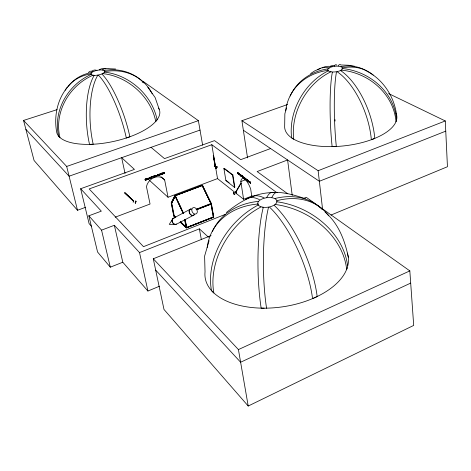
<?xml version="1.0" encoding="UTF-8"?>
<svg xmlns="http://www.w3.org/2000/svg" width="471" height="471" viewBox="0 0 471 471"><rect width="100%" height="100%" fill="white"/><g stroke="black" fill="none" stroke-linecap="round" stroke-linejoin="round"><path stroke-width="0.71" d="M164.144 172.951L164.161 172.486L163.861 173.057M240.758 175.506L240.239 175.506L240.569 175.671L240.204 174.606L241.14 176.207L241.152 175.271L240.758 175.536L241.064 175.2M164.273 173.187L163.814 173.452L164.144 173.057M243.925 177.332C244.072 178.98 245.103 177.638 243.748 177.249C244.143 179.292 243.254 176.59 243.984 177.767C243.483 178.574 244.19 177.755 244.119 177.42C244.249 179.457 244.991 177.579 243.701 177.514M155.289 175.971L155.63 176.525M155.365 176.13L155.442 175.677L155.925 175.683M157.084 175.795L156.937 175.365M161.088 174.135L160.587 174.647M148.512 178.633L149.095 178.091M162.477 173.852L162.825 173.322L162.648 173.817M162.648 173.787L163.278 173.77L162.925 173.063L162.36 173.181L162.966 173.693L162.401 173.646M135.271 202.954L135.36 202.465M135.931 201.47C135.613 199.792 134.665 204.897 135.772 202.194M135.984 201.199L135.895 201.688M237.943 173.316L238.143 173.817L237.943 172.58L238.232 173.97L237.761 172.651M152.08 176.978L151.674 177.443L151.898 176.966M153.393 177.29L153.446 176.072M153.475 177.361L153.587 176.019M242.224 176.284L241.935 176.431L242.353 177.096L242.153 176.06L242.33 176.966L242.241 176.413M135.289 202.754L135.648 201.417M154.364 176.431L154.788 176.013M172.816 222.695A3.138 2.396 62.4 0 0 175.241 224.308L169.26 224.379L172.68 219.103M238.573 174.158C239.539 175.053 238.379 173.275 237.867 172.833M135.925 201.647L135.789 202.206M160.929 174.246L160.434 174.276L160.852 173.934M156.26 175.712L156.837 175.306M133.54 201.335L133.158 202.177L133.623 200.84M286.48 107.835L284.861 113.823L284.655 127.088A56.367 24.056 -5.9 0 0 345.908 145.651A56.367 24.056 -5.9 0 0 396.087 113.293M249.471 181.676L249.76 181.482L248.947 181.27L249.088 182.006L248.888 181.135L249.253 181.582M209.112 240.604L204.608 256.1L205.038 271.908A72.299 40.041 -8.2 0 0 264.184 308.175M145.115 179.38L145.698 179.021L145.292 179.475M246.516 179.657C247.97 181.317 246.68 179.48 246.045 178.962C245.303 179.628 246.822 179.651 246.233 179.439M135.56 201.706L135.825 201.07M135.695 202.448L135.36 203.16L135.307 202.866M246.415 179.374L246.698 179.586M242.559 177.279L242.471 175.924L242.559 177.279L242.724 176.448L243.56 177.826L242.971 177.379M242.683 176.878L242.865 176.808M243.595 177.108C244.102 181.247 243.342 175.3 243.224 177.32M241.176 183.119L235.706 192.61M155.389 175.96L156.013 175.789M248.117 181.005L248.023 181.3L247.764 180.452L248.111 181.441L247.764 180.452M156.984 175.807L156.672 176.113M242.453 176.596L242.853 177.496L242.288 175.989M243.454 177.608L243.154 177.308M149.878 177.956C148.871 176.949 149.319 179.792 149.89 177.791M149.654 178.762C149.266 176.796 150.661 179.622 149.996 177.903M159.198 174.288L159.021 175.106M159.28 174.358L159.068 175.236M241.14 176.207L240.852 175.589L241.152 175.271M149.519 178.097L149.701 177.738L150.078 177.973M159.357 174.235C160.228 176.578 157.879 173.475 158.963 175.306M159.416 175.024L158.968 175.253M180.099 222.088L186.398 227.988L213.763 217.208L211.402 203.678L202.459 185.103L174.912 195.5L171.191 202.818L173.805 216.189L175.377 217.661M174.823 196.148L171.674 202.877L174.959 196.436M175.512 217.455L173.923 215.965L171.42 203.172L175.024 196.101L183.019 213.045M183.619 213.381L175.153 195.506L202.1 185.333L202.236 185.615L175.324 195.671M246.727 179.898L247.087 180.487M175.824 217.337L174.235 215.848L171.732 203.054L175.342 195.977M246.121 179.221L246.339 180.128L246.445 179.686M246.621 180.34L246.304 179.151M146.404 179.38C147.6 177.673 145.669 181.671 146.669 178.868M146.298 179.533L146.746 178.939M202.277 185.545L210.996 203.507L196.089 209.324M135.254 203.019L135.778 201.058M235.453 192.474L240.916 182.983M237.943 172.58C237.814 175.006 239.244 173.01 239.262 174.582C238.467 172.981 239.562 175.13 238.974 174.358M244.343 178.297L245.055 178.368L244.637 177.626L244.726 178.909M238.214 173.334L238.797 174.064M133.687 201.429L124.674 192.875L133.752 201.335M133.399 200.658L124.856 192.692L133.334 200.752M67.477 87.247C57.185 99.469 53.871 116.467 56.661 131.974A52.587 20.547 -11.8 0 0 115.572 140.988A52.587 20.547 -11.8 0 0 158.574 108.1M238.826 174.158C237.531 173.381 238.944 173.534 238.573 173.828M250.148 182.913C250.46 183.637 248.882 180.105 249.495 182.301M162.383 173.304L162.842 173.057M148.442 178.656L149.266 178.88L148.948 178.809M149.236 178.75L148.848 178.968M162.972 173.098L163.249 173.693L162.43 173.858M226.304 212.568C238.561 202.689 252.509 194.052 268.594 192.798C281.299 191.055 293.663 194.723 305.538 198.821M162.466 173.375L162.889 173.293M155.477 176.419C156.578 176.419 155.283 176.348 155.842 175.612M147.723 179.051C147.588 178.244 146.634 179.062 147.14 179.504C148.23 179.551 147.017 178.962 147.105 179.174M147.77 179.292L147.282 179.516M310.583 73.57L314.811 70.844L320.398 68.495M147.717 179.339L147.24 179.363M149.16 178.674L148.618 178.597L149.036 178.144M160.693 173.946L160.517 174.347M156.655 176.001C156.319 174.329 156.737 177.255 156.973 175.442M160.122 174.052C159.445 174.205 160.782 175.412 159.787 174.712M173.01 218.462L190.16 209.271M148.283 179.062L147.953 179.039M161.736 173.581L161.447 173.77L161.7 173.357M193.781 215.1L176.566 224.167A3.368 2.567 62.4 0 1 172.286 222.012A3.368 2.567 62.4 0 1 174.305 218.108M154.712 176.69L155.018 176.537L154.565 176.855M154.706 176.831C154.835 177.014 154.57 175.33 154.535 176.548M238.408 173.899L238.768 173.852M211.073 235.559L153.275 258.779L163.996 309.465L248.211 406.031L413.697 325.414L409.829 270.89L306.274 197.314L303.554 198.403M148.135 179.268L147.953 178.221M159.969 174.941L159.787 173.899M410.694 283.095L240.616 362.234L155.671 270.101M250.331 182.401L249.801 182.03L250.49 183.048M153.275 258.779L238.426 349.576L409.829 270.89M125.056 173.446L121.642 157.691L134.441 169.407L80.653 188.736L101.324 211.155L88.842 215.8L101.559 230.148L114.347 225.285L122.796 262.223L147.918 291.031L159.463 286.238M331.042 215.035L447.45 166.722L445.278 120.947L388.569 93.546M88.842 215.8L97.585 252.044L110.308 267.192L122.796 262.223M114.347 225.285L139.528 252.591L199.374 228.859L208.506 237.219M445.76 131.138L319.35 181.276L243.36 130.267M180.281 221.923L186.11 227.381L186.428 227.257L180.593 221.8M186.575 227.487L213.398 217.031L186.657 227.558L185.068 219.533M186.569 227.717L213.281 217.196M225.45 214.323L143.49 246.674L89.172 188.942L211.803 144.709L276.271 192.256M215.694 167.788L217.525 178.603L243.601 199.268L252.379 195.836M287.598 104.497L241.911 120.706L318.131 170.708L445.278 120.947M196.595 209.412L211.402 203.678M196.907 209.513L211.143 204.102L196.319 209.848M173.923 215.965L174.235 215.848M247.493 180.999L247.092 179.675L247.828 180.134M248.14 180.74L248.27 181.588L248.241 180.605M248.558 180.693L248.258 180.829L248.706 180.958M248.335 180.988L248.582 180.864M248.417 181.052L248.994 182.03L248.723 181.07M248.411 181.482L248.818 181.694M234.505 187.37L234.852 187.24L232.88 174.924L224.249 168.33L223.902 168.459L225.903 180.629L234.505 187.37L232.527 175.059L223.902 168.459M250.242 182.336C249.818 181.671 249.813 183.484 250.095 182.354M250.225 181.971L250.495 183.266M250.148 182.801L250.183 182.471L250.307 183.119M244.743 177.814L244.908 178.291L244.461 177.691M244.985 179.104L244.732 178.485M243.601 199.268L240.822 181.547L245.597 179.722M246.716 179.704L246.904 180.558M247.11 179.798L247.516 179.898L247.675 180.929M247.811 180.01L247.092 179.675M240.74 175.901L240.381 174.541L240.816 174.676L241.005 175.895M241.393 176.042L241.24 175.636L241.611 175.918C241.847 177.814 240.61 174.759 241.44 175.824C241.817 175.595 242.235 177.379 241.617 176.378M241.788 175.848L241.552 175.871M241.67 176.301L241.405 175.854M242.371 176.054L242.636 176.525M171.42 203.172L171.732 203.054M242.771 177.432L243.142 176.766M232.527 175.059L232.88 174.924M238.326 173.493L238.75 173.764M238.026 173.746L238.45 173.717L238.32 173.393M239.15 173.699L239.221 173.929M239.038 173.999L239.415 173.687M239.439 173.84L239.05 173.893M239.28 174.064L239.415 174.9M238.644 174.229L239.032 174.264M240.069 175.165C238.874 173.511 240.192 175.589 239.957 174.488M240.216 175.342L240.475 175.577L240.175 174.458L240.581 174.582L240.822 175.966M239.933 174.358L239.568 174.647L240.045 175.035M225.903 180.629L226.251 180.499L229.118 182.742M115.224 217.178L150.055 204.043L146.457 186.663A10.915 9.137 -46.7 0 1 154.382 177.455A10.915 9.137 -46.7 0 1 164.65 179.957L168.053 197.255L217.525 178.603M175.289 195.73L202.312 185.48M270.589 148.548L240.74 159.657L214.535 140.629L164.497 158.609L151.038 147.335M57.062 109.643L23.55 120.441L34.071 160.493L77.497 210.278L85.728 207.252M146.234 180.016L146.063 178.692L146.387 179.957M150.402 178.044L150.343 177.208L150.567 177.985M150.643 178.297C151.721 178.315 150.514 175.813 151.232 177.744M151.797 176.913C151.238 177.302 151.98 179.11 151.303 176.855L152.127 176.89M152.575 176.389L153.322 177.42M153.752 175.96L154.211 177.096M155.065 176.784L154.9 175.459L155.218 176.725M157.461 174.606C160.152 173.693 156.237 175.059 157.979 174.647L158.174 175.642L158.062 174.511L158.444 174.246M162.13 174.199L161.983 172.951L162.283 174.14M163.154 172.445L163.472 173.705M151.303 176.855L151.95 176.76M147.988 178.385L148.241 179.133M159.822 174.064L159.928 174.246M161.235 173.546L161.482 174.435L161.388 173.487M158.662 174.488L159.057 175.165M148.012 178.497L148.212 178.303M147.47 178.921C146.393 179.051 147.918 178.868 147.323 178.745M155.442 176.007L155.866 175.848M155.518 176.236L156.078 175.995M146.222 179.463L146.987 179.739M149.855 178.003L150.196 178.562M157.979 174.647L158.338 175.583M213.281 155.607L213.628 155.601L213.281 155.607L215.053 166.098M200.022 130.084L69.096 176.201L25.887 129.337M23.55 120.441L66.688 166.446L198.385 120.653L202.636 145.145M142.236 82.195L143.631 81.748L198.385 120.653M244.985 178.421L245.273 179.121M151.591 176.878C152.074 177.137 151.733 178.003 152.068 176.89M145.374 180.24L145.857 179.734M164.244 172.557L163.784 172.839L164.226 173.128M238.073 173.363L238.185 173.664M145.557 179.174L145.268 179.422L145.598 179.569M148.359 179.133L148.088 178.574M148.701 178.668C149.513 177.855 148.212 177.926 148.548 178.815M156.719 175.418L156.431 176.13M156.543 176.019L156.902 175.924L156.725 175.377M330.66 65.952L334.422 65.322M145.698 179.021L145.092 179.186L145.309 179.698M164.267 172.68L163.967 172.928M163.814 173.452L164.279 173.41L164.308 172.969M155.63 176.46L156.042 176.172M156.666 176.207L156.248 175.995M148.918 178.898L148.665 178.715M154.712 176.925L154.282 176.448M145.822 179.639C145.333 180.958 145.916 179.904 145.033 179.369M163.784 173.316L164.285 173.251L164.179 172.892M341.41 64.986L348.352 65.245L354.498 66.234M109.831 68.766L115.601 69.013M164.126 173.104L163.778 172.987M164.061 172.881L164.391 173.04M150.532 178.05L151.008 177.726M160.764 173.728C162.124 175.371 158.974 174.011 160.988 173.84M145.374 179.657L145.71 179.792M154.853 176.024L154.329 176.183L154.441 176.813M160.54 174.494L160.917 174.099M145.739 179.604L145.209 179.398M159.051 175.324L158.745 174.558M159.957 174.694L160.281 174.871M150.432 178.221L151.203 178.115L151.008 176.961M150.602 178.132L151.167 177.779M242.1 176.725L241.864 176.342M248.829 181.8L248.458 180.876M249.436 181.7L249.783 181.635M244.661 178.321L244.567 177.879M241.393 175.742L241.77 175.736M369.776 72.799C384.454 81.648 394.262 97.627 396.505 114.506M287.757 193.805L257.131 171.562L287.598 159.963L292.226 195.424M239.462 173.993L239.509 174.77M241.97 175.883C240.275 175.224 242.512 175.918 241.217 175.807M244.808 178.232L245.097 179.186M249.624 181.859L249.754 182.707M244.832 178.356C246.045 181.429 245.15 176.984 245.155 179.092M244.078 178.421L244.449 178.703M156.443 176.172L156.284 175.406L157.014 175.436M162.124 173.322L161.983 172.951M160.864 176.625L164.65 179.957M155.459 176.119L156.142 176.36M149.719 180.581L168.053 197.255M147.617 178.78L147.029 178.786L147.087 179.439M145.168 180.11L145.68 180.105L145.627 179.722M174.27 216.201L175.342 217.202M180.687 222.206L186.033 227.216M325.072 212.085C338.413 223.478 344.913 240.398 348.287 257.19M242.047 176.601L241.747 175.583M240.581 174.582C239.739 173.828 241.164 176.06 240.393 175.277M91.486 226.327L89.084 223.566L80.653 188.736M160.97 173.817L161.159 174.111M147.823 87.206L155.136 97.55L159.204 109.313M152.739 176.331L153.363 177.184M150.643 178.173L150.343 177.208M163.037 173.811L162.395 173.775M248.152 181.294L247.946 180.387M160.417 174.576L160.511 173.929L161 174.17M210.996 203.76L202.312 185.727L211.238 203.666L213.504 216.672M240.934 175.465L241.217 176.06M175.648 196.631L176.878 199.239M178.109 201.847L181.182 208.365M174.912 195.5L183.195 213.069M160.04 174.765L159.846 174.176M66.688 166.446L77.497 210.278M101.559 230.148L110.308 267.192M139.528 252.591L147.918 291.031M146.063 178.692L146.31 179.881M151.379 176.931L151.609 178.044M149.331 177.496L149.437 178.02M149.254 177.626L149.501 178.815M154.9 175.459L155.136 176.654M153.893 176.331L154.058 177.149M161.317 173.616L161.482 174.435M163.307 172.392L163.543 173.581M162.042 173.251L162.201 174.07M185.15 219.61L186.657 227.558M185.121 220.399L185.386 221.77M186.033 225.197L186.298 226.569M184.762 219.386L186.398 227.988M184.679 219.833L186.11 227.381M199.374 228.859L201.341 239.592M211.061 204.031L213.398 217.031M211.249 205.209L211.75 208.094M212.003 209.542L212.256 210.984M212.509 212.433L212.762 213.875M213.01 215.324L213.263 216.766M238.426 349.576L248.211 406.031M211.803 144.709L215.453 166.345M213.516 155.518L215.288 166.01M213.387 155.689L215.159 166.186M224.249 168.33L224.484 169.76M240.734 174.617L240.922 175.836M247.422 180.034L247.581 181.064M244.637 177.626L244.814 178.774M250.407 181.9L250.596 183.137M249.601 181.706L249.577 182.365M251.885 196.99L250.684 189.089A11.198 4.08 68.9 0 0 244.814 179.286A11.198 4.08 68.9 0 0 240.822 181.547M249.183 181.523L249.395 182.436M247.605 179.963L247.764 180.999M241.911 120.706L247.54 157.903M318.131 170.708L322.6 209.454M234.741 194.323A1.148 0.483 64.6 0 1 233.675 193.605A1.148 0.483 64.6 0 1 233.851 192.392M234.605 194.335A1.036 0.436 64.6 0 1 233.669 193.463A1.036 0.436 64.6 0 1 233.881 192.498M234.729 194.282A1.036 0.436 64.6 0 1 233.84 193.528A1.036 0.436 64.6 0 1 233.869 192.415M234.829 193.816A1.036 0.436 64.6 0 1 234.799 194.176M194.264 214.611A3.438 2.573 62.3 0 1 189.854 213.675A3.438 2.573 62.3 0 1 190.767 208.989M172.457 221.959A3.138 2.396 62.4 0 1 172.251 221.182M172.221 220.41A3.138 2.396 62.4 0 1 173.699 218.391M176.442 223.972A3.138 2.396 62.4 0 1 175.877 224.243M194.317 214.664A3.515 2.632 62.3 0 1 189.583 213.304A3.515 2.632 62.3 0 1 191.444 208.853M216.372 166.593A1.083 0.612 -44.9 0 1 217.043 167.199A1.083 0.612 -44.9 0 1 215.877 168.288A1.083 0.612 -44.9 0 1 215.406 167.488M216.354 166.675A0.977 0.553 -44.9 0 1 216.96 167.223A0.977 0.553 -44.9 0 1 215.906 168.2A0.977 0.553 -44.9 0 1 215.482 167.482M216.472 166.551A0.977 0.553 -44.9 0 1 216.831 167.282A0.977 0.553 -44.9 0 1 215.765 168.135A0.977 0.553 -44.9 0 1 215.406 167.405M342.552 67.895A56.326 43.473 -60.2 0 1 373.203 75.083M331.007 71.757A56.326 43.473 -60.2 0 0 293.745 139.204L291.626 137.868A56.137 43.414 -60.2 0 1 328.099 70.962M340.975 66.67A56.137 43.414 -60.2 0 1 368.616 72.257M332.367 72.21A56.155 7.583 87.9 0 0 332.137 146.64L336.329 146.499A56.202 7.365 87.9 0 1 336.477 72.004M334.257 66.099A56.155 7.583 87.9 0 1 336.871 65.181M338.308 65.887A56.202 7.365 87.9 0 1 340.845 64.969M335.064 121.082A52.846 6.924 87.9 0 1 335.016 119.622M317.584 69.796A56.19 26.423 69.6 0 1 329.4 68.083M337.377 71.916A56.19 26.423 69.6 0 1 371.342 139.728L374.781 138.403A56.102 26.57 69.6 0 0 340.245 70.344M322.123 67.906A56.102 26.57 69.6 0 1 332.149 66.741M285.72 110.797A56.32 49.431 23 0 1 328.14 70.326M341.075 70.102A56.32 49.431 23 0 1 395.993 121.783L396.588 119.993A56.126 49.314 22.9 0 0 341.875 68.483M290.189 96.055A56.126 49.314 22.9 0 1 328.263 68.813M347.351 253.104A72.299 40.041 -8.2 0 1 347.792 265.762M347.168 267.934A72.299 40.041 -8.2 0 1 266.392 308.158M277.078 200.64A72.581 54.677 -50.3 0 1 328.699 215.836M260.94 206.975A72.581 54.677 -50.3 0 0 213.846 292.997L211.467 290.595A72.269 54.589 -50.3 0 1 258.326 204.932M275.117 198.468A72.269 54.589 -50.3 0 1 315.058 203.69M316.247 204.485A72.269 54.589 -50.3 0 1 322.246 209.542M263.283 207.334A72.799 14.748 89.5 0 0 261.17 308.169L266.557 308.187A72.881 14.395 89.5 0 1 268.535 207.228M266.751 197.479A72.799 14.748 89.5 0 1 272.085 192.456L277.119 192.339A72.881 14.395 89.5 0 0 271.914 197.361M245.515 199.516A72.875 26.241 67.1 0 1 259.497 199.686M269.736 207.317A72.875 26.241 67.1 0 1 312.561 298.638L317.177 296.559A72.728 26.517 67 0 0 274.352 205.474M251.726 196.69A72.728 26.517 67 0 1 264.054 197.891M207.199 247.499A72.522 57.391 25 0 1 258.491 203.961M275.023 204.432A72.522 57.391 25 0 1 346.668 269.43L347.663 266.439A72.193 57.256 25 0 0 276.689 201.747M212.315 231.691A72.193 57.256 25 0 1 258.444 201.382M104.727 71.61A52.263 46.329 -46.6 0 1 152.263 93.841M93.158 75.142A52.263 46.329 -46.6 0 0 59.941 137.55L58.722 136.319A52.104 46.235 -46.5 0 1 91.162 74.394M104.062 70.467A52.104 46.235 -46.5 0 1 143.914 82.967M94.265 75.301A52.075 19.187 87.2 0 0 89.543 144.385L93.205 144.25A52.122 19.023 87.2 0 1 97.862 75.113M99.21 69.855A52.075 19.187 87.2 0 1 105.863 68.937M102.225 70.032A52.122 19.023 87.2 0 1 109.354 68.748M88.43 72.546A52.252 13.647 70.9 0 1 92.875 71.351M98.457 75.23A52.252 13.647 70.9 0 1 126.31 138.003L129.866 136.778A52.169 13.806 70.9 0 0 102.007 74.124M91.886 71.468A52.169 13.806 70.9 0 1 97.008 70.479M65.116 90.302A52.569 42.202 40.5 0 1 91.25 73.841M102.784 73.629A52.569 42.202 40.5 0 1 155.742 121.43L157.09 119.775A52.399 42.125 40.6 0 0 104.315 72.122M68.289 86.481A52.399 42.125 40.6 0 1 91.392 72.569M245.167 178.656L245.409 179.321L245.167 178.656M245.35 178.586L245.591 179.251L245.35 178.586M245.703 179.057L245.939 179.728L245.297 178.432L245.597 179.374L245.732 179.027M245.886 178.992L246.021 179.851L245.621 179.21L245.721 178.909L246.139 179.645L245.897 178.968M248.664 181.276L249.077 182.153L248.676 181.235M235.635 192.144A0.783 0.324 64.6 0 0 236.365 193.198A0.783 0.324 64.6 0 0 236.23 192.097A0.783 0.324 64.6 0 0 235.635 192.144M191.791 209.795A3.45 2.573 62.3 0 0 195.783 214.011A3.45 2.573 62.3 0 0 196.13 208.606A3.45 2.573 62.3 0 0 191.791 209.795M214.77 166.64A0.736 0.418 -44.9 0 0 215.453 165.621A0.736 0.418 -44.9 0 0 214.435 165.969A0.736 0.418 -44.9 0 0 214.77 166.64M330.218 71.68A7.507 2.844 -6.2 0 0 342.464 68.943A7.507 2.844 -6.2 0 0 332.72 66.594A7.507 2.844 -6.2 0 0 330.218 71.68M262.577 207.163A9.691 4.792 -8.2 0 0 276.942 201.37A9.691 4.792 -8.2 0 0 262.459 198.809A9.691 4.792 -8.2 0 0 262.577 207.163M93.558 75.319A6.994 2.42 -11.3 0 0 104.656 71.828A6.994 2.42 -11.3 0 0 95.383 70.785A6.994 2.42 -11.3 0 0 93.558 75.319"/></g></svg>
